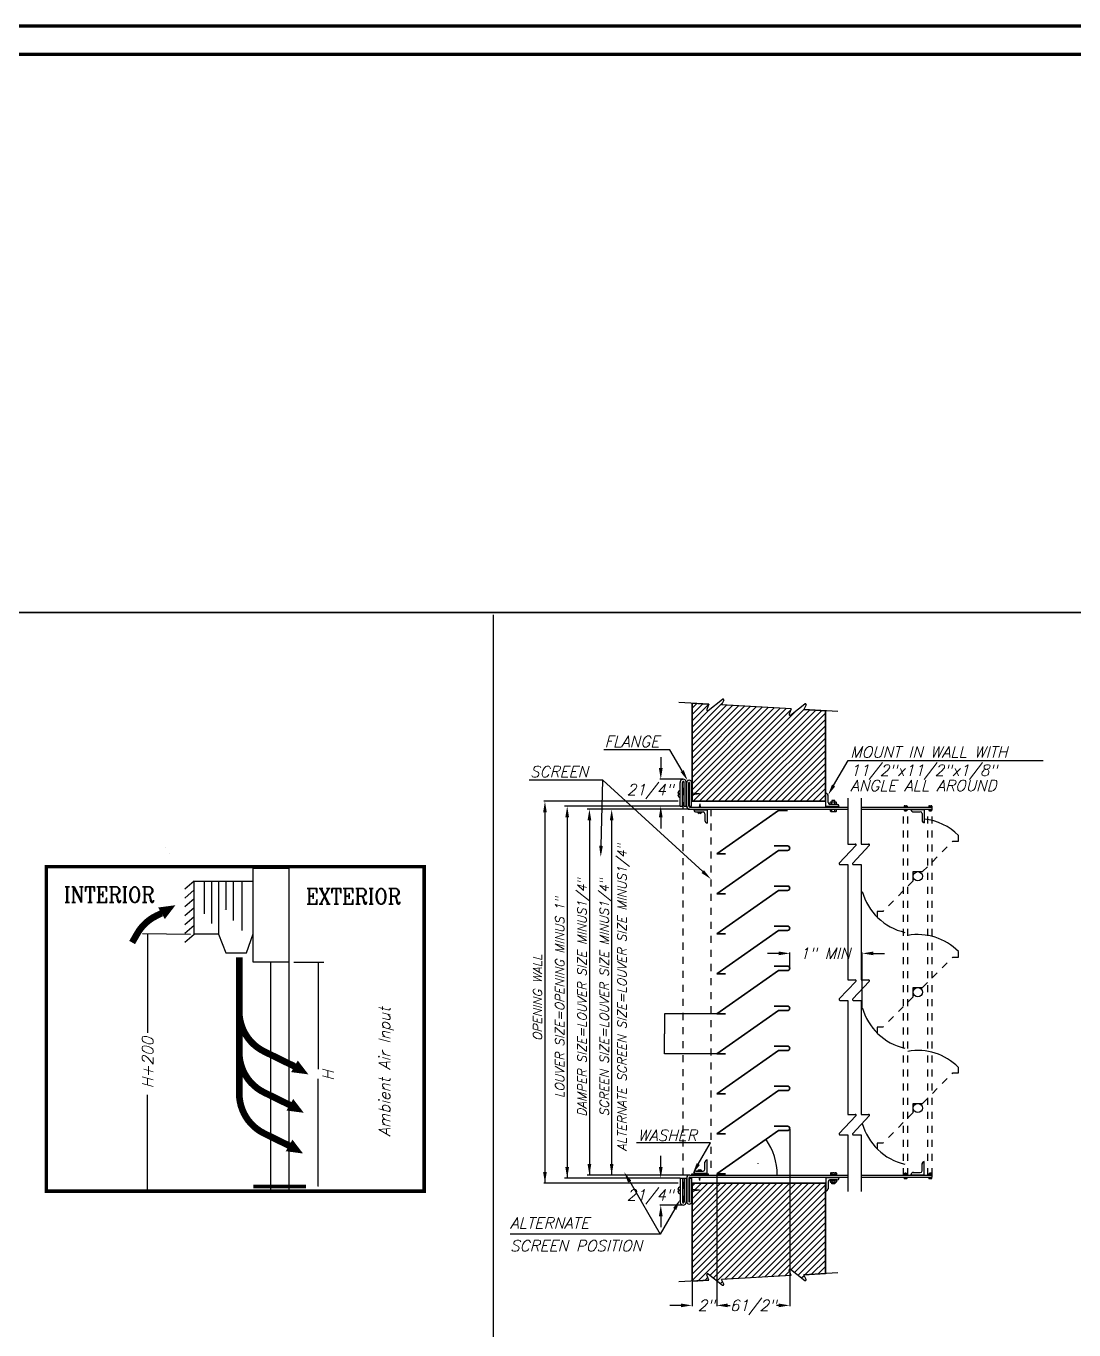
# Model space of a CAD drawing. Extents: x 594 to 813, y 174 to 240.
# Drawn here: x 632.62 to 647.53, y 221.95 to 240.49 of the extents above; entities that cross this region are included whole.
import ezdxf
from ezdxf.enums import TextEntityAlignment as Align

# ---------------------------------------------------------------- set-up
doc = ezdxf.new("R2010")
doc.units = 0
doc.header["$MEASUREMENT"] = 0
doc.header["$PDMODE"] = 35
doc.header["$PDSIZE"] = 0.5
for name, pattern in [('DASHED', [19.05, 12.7, -6.35]), ('HIDDEN2', [0.1875, 0.125, -0.0625]), ('PHANTOM', [2.5, 1.25, -0.25, 0.25, -0.25, 0.25, -0.25])]:
    doc.linetypes.add(name, pattern=pattern)
doc.layers.get('0').update_dxf_attribs({"linetype": 'CONTINUOUS', "lineweight": 30})
doc.layers.get('Defpoints').update_dxf_attribs({"linetype": 'CONTINUOUS'})
for name, color, linetype, lineweight in [('2', 2, 'CONTINUOUS', 25), ('3', 3, 'CONTINUOUS', 25), ('5', 5, 'CONTINUOUS', 35), ('AC.REF(S). PIPING', 3, 'CONTINUOUS', 30), ('furniture', 44, 'CONTINUOUS', 20), ('PLAN-DOOR', 2, 'CONTINUOUS', 9), ('text', 72, 'CONTINUOUS', 15), ('UG-BORDER', 20, 'CONTINUOUS', 80), ('Wall', 5, 'CONTINUOUS', 30)]:
    doc.layers.add(name, color=color, linetype=linetype, lineweight=lineweight)
for name, color, linetype in [('LEADER', 4, 'CONTINUOUS'), ('LIGHT', 7, 'CONTINUOUS'), ('MODIFY', 6, 'CONTINUOUS')]:
    doc.layers.add(name, color=color, linetype=linetype)
doc.styles.add('ROMANC', font='italict.shx')
doc.styles.add('ROMANS', font='italic8.shx')
doc.styles.add('ROMANT', font='romanc.shx')

# ---------------------------------------------------------------- blocks, each defined once
blk = doc.blocks.new('DOT')
at = {"layer": 'PLAN-DOOR', "color": 0, "linetype": 'ByBlock'}
blk.add_line((-0.5, 0), (-1, 0), dxfattribs=at)
at = {"layer": 'PLAN-DOOR', "color": 0, "linetype": 'ByBlock', "const_width": 0.5}
blk.add_lwpolyline([(-0.25, 0, 1), (0.25, 0, 1)], format="xyb", close=True, dxfattribs=at)
blk = doc.blocks.new('A$C5DD3573E')
at = {"color": 7}
blk.add_line((-21708.841, -27.438), (-21708.841, -24087.558), dxfattribs=at)
at = {"color": 0}
for p, q in [((-19372.792, -1421.643), (-19012.004, -1060.855)), ((-19372.792, -1125.948), (-19317.102, -1070.258)), ((-19372.792, -1199.871), (-19247.166, -1074.246)), ((-19372.792, -1273.795), (-19177.231, -1078.234)), ((-19372.792, -1495.566), (-18967.424, -1090.199)), ((-19372.792, -1569.49), (-18897.489, -1094.187)), ((-19372.792, -1643.414), (-18827.553, -1098.175)), ((-19372.792, -1717.338), (-18757.618, -1102.163)), ((-19372.792, -1791.261), (-18687.682, -1106.152)), ((-19372.792, -1865.185), (-18617.746, -1110.14)), ((-19372.792, -1939.109), (-18547.811, -1114.128)), ((-19372.792, -2013.033), (-18477.875, -1118.116)), ((-19372.792, -2086.956), (-18407.94, -1122.104)), ((-19372.792, -2160.88), (-18338.004, -1126.093)), ((-19372.792, -1347.719), (-19165.918, -1140.845)), ((-19357.989, -2220.001), (-18268.069, -1130.081)), ((-19284.065, -2220.001), (-18214.046, -1149.982)), ((-19210.141, -2220.001), (-18131.699, -1141.559)), ((-19136.218, -2220.001), (-18058.262, -1142.045)), ((-19062.294, -2220.001), (-17988.327, -1146.033)), ((-18988.37, -2220.001), (-17918.391, -1150.022)), ((-18914.446, -2220.001), (-17848.455, -1154.01)), ((-18840.523, -2220.001), (-17804.632, -1184.111)), ((-18766.599, -2220.001), (-17804.632, -1258.034)), ((-18692.675, -2220.001), (-17804.632, -1331.958)), ((-18618.751, -2220.001), (-17804.632, -1405.882)), ((-18544.828, -2220.001), (-17804.632, -1479.806)), ((-18470.904, -2220.001), (-17804.632, -1553.729)), ((-18396.98, -2220.001), (-17804.632, -1627.653)), ((-18323.056, -2220.001), (-17804.632, -1701.577)), ((-18249.133, -2220.001), (-17804.632, -1775.501)), ((-18175.209, -2220.001), (-17804.632, -1849.424)), ((-18101.285, -2220.001), (-17804.632, -1923.348)), ((-18027.361, -2220.001), (-17804.632, -1997.272)), ((-17953.438, -2220.001), (-17804.632, -2071.196)), ((-17879.514, -2220.001), (-17804.632, -2145.119)), ((-17805.59, -2220.001), (-17804.632, -2219.043)), ((-19372.792, -7853.009), (-18226.722, -6706.938)), ((-19372.792, -7779.085), (-18300.645, -6706.938)), ((-19372.792, -7705.161), (-18374.569, -6706.938)), ((-19372.792, -7631.237), (-18448.493, -6706.938)), ((-19372.792, -7557.314), (-18522.417, -6706.938)), ((-19372.792, -7483.39), (-18596.34, -6706.938)), ((-19372.792, -7409.466), (-18670.264, -6706.938)), ((-19372.792, -7335.542), (-18744.188, -6706.938)), ((-19372.792, -7261.619), (-18818.112, -6706.938)), ((-19372.792, -7187.695), (-18892.035, -6706.938)), ((-19372.792, -7113.771), (-18965.959, -6706.938)), ((-19372.792, -7039.847), (-19039.883, -6706.938)), ((-19372.792, -6965.924), (-19113.807, -6706.938)), ((-19372.792, -6892), (-19187.73, -6706.938)), ((-19372.792, -6818.076), (-19261.654, -6706.938)), ((-19372.792, -6744.152), (-19335.578, -6706.938)), ((-19301.66, -7855.801), (-18152.798, -6706.938)), ((-19161.522, -7789.586), (-18078.874, -6706.938)), ((-19120.321, -7822.309), (-18004.95, -6706.938)), ((-19079.121, -7855.033), (-17931.027, -6706.938)), ((-18988.083, -7837.919), (-17857.103, -6706.938)), ((-18909.689, -7833.448), (-17804.632, -6728.392)), ((-18831.295, -7828.978), (-17804.632, -6802.315)), ((-18752.9, -7824.507), (-17804.632, -6876.239)), ((-18674.506, -7820.036), (-17804.632, -6950.163)), ((-18596.112, -7815.566), (-17804.632, -7024.087)), ((-18517.717, -7811.095), (-17804.632, -7098.01)), ((-18439.323, -7806.625), (-17804.632, -7171.934)), ((-18360.929, -7802.154), (-17804.632, -7245.858)), ((-18208.908, -7724.058), (-17804.632, -7319.782)), ((-18167.708, -7756.781), (-17804.632, -7393.705)), ((-18126.507, -7789.504), (-17804.632, -7467.629)), ((-18047.351, -7784.272), (-17804.632, -7541.553)), ((-17968.957, -7779.801), (-17804.632, -7615.477)), ((-19223.266, -7851.33), (-19186.605, -7814.669)), ((-18282.534, -7797.684), (-18227.464, -7742.613)), ((-18085.307, -7822.227), (-18055.44, -7792.36)), ((-17890.563, -7775.331), (-17804.632, -7689.4)), ((-17812.168, -7770.86), (-17804.632, -7763.324)), ((-19037.92, -7887.756), (-19013.408, -7863.243)), ((-18042.918, -7853.762), (-18031.489, -7842.333))]:
    blk.add_line(p, q, dxfattribs=at)
at = {"color": 0, "linetype": 'ByBlock'}
for p, q in [((-25771.882, -3783.343), (-25771.882, -4940.581)), ((-23768.481, -4112.975), (-23768.481, -5368.57)), ((-19083.087, -4718.643), (-19698.03, -4718.643)), ((-19697.935, -4718.738), (-19697.935, -4953.773)), ((-19697.935, -5188.997), (-19697.935, -4953.962)), ((-19083.087, -5189.091), (-19698.03, -5189.091)), ((-23768.481, -6745.16), (-23768.481, -5483.242)), ((-25771.882, -6800.348), (-25771.882, -5670.464))]:
    blk.add_line(p, q, dxfattribs=at)
blk.add_arc((-19100.783, -6612.849), 729.56, 0.0073905, 34.9926147, dxfattribs=at)
for points in [[(-19697.951, -4718.738), (-19697.92, -4718.738), (-19697.935, -4718.643)], [(-19697.951, -5188.997), (-19697.92, -5188.997), (-19697.935, -5189.091)], [(-18503.122, -6194.477), (-18503.096, -6194.459), (-18503.163, -6194.39)], [(-18371.208, -6612.755), (-18371.239, -6612.755), (-18371.223, -6612.849)]]:
    blk.add_solid(points, dxfattribs=at)
at = {"layer": '2'}
for p, q in [((-19173.393, -1078.453), (-19526.173, -1058.335)), ((-19372.792, -1067.082), (-19173.393, -1078.453)), ((-19181.76, -1153.428), (-19014.17, -1020.32)), ((-18998.037, -1032.574), (-19024.878, -1086.922)), ((-19173.393, -1078.453), (-19198, -1141.437)), ((-18207.618, -1133.528), (-19024.878, -1086.922)), ((-18207.618, -1133.528), (-18232.225, -1196.512)), ((-18215.985, -1208.502), (-18048.395, -1075.395)), ((-18032.263, -1087.649), (-18059.103, -1141.997)), ((-17659.139, -1164.806), (-18059.103, -1141.997)), ((-19540.269, -2124.732), (-19528.001, -2124.732)), ((-19540.269, -2143.996), (-19528.001, -2143.996)), ((-19528.001, -2143.996), (-19528.001, -2124.732)), ((-17799.405, -2282.727), (-17799.405, -2125.911)), ((-19466.881, -2275.344), (-19485.33, -2275.344)), ((-19282.997, -2250.897), (-19289.446, -2287.955)), ((-19282.997, -2250.897), (-19276.547, -2287.955)), ((-17642.589, -2282.727), (-17799.405, -2282.727)), ((-17773.269, -2235.683), (-17773.269, -2152.047)), ((-17668.725, -2256.591), (-17752.36, -2256.591)), ((-17747.695, -2251.114), (-17747.695, -2233.848)), ((-17684.679, -2229.878), (-17738.692, -2229.878)), ((-17738.692, -2255.084), (-17684.679, -2255.084)), ((-17729.197, -2250.539), (-17729.197, -2234.423)), ((-17728.824, -2210.613), (-17728.824, -2229.878)), ((-17694.493, -2210.613), (-17728.824, -2210.613)), ((-17694.493, -2229.878), (-17694.493, -2210.613)), ((-17694.174, -2250.539), (-17694.174, -2234.423)), ((-17675.677, -2251.114), (-17675.677, -2233.848)), ((-17541.879, -2183.411), (-17541.879, -2722.296)), ((-17385.063, -2183.411), (-17385.063, -2722.296)), ((-16879.946, -2276.303), (-16879.946, -2286.921)), ((-16843.937, -2286.921), (-16879.946, -2286.921)), ((-16875.445, -2274.318), (-16848.438, -2274.318)), ((-16870.697, -2276.59), (-16870.697, -2286.921)), ((-16853.185, -2276.59), (-16853.185, -2286.921)), ((-16843.937, -2276.303), (-16843.937, -2286.921)), ((-16589.728, -2276.303), (-16589.728, -2286.921)), ((-16553.719, -2286.921), (-16589.728, -2286.921)), ((-16585.227, -2274.318), (-16558.22, -2274.318)), ((-16580.479, -2276.59), (-16580.479, -2286.921)), ((-16562.968, -2276.59), (-16562.968, -2286.921)), ((-16553.719, -2276.303), (-16553.719, -2286.921)), ((-19352.261, -2319.318), (-19195.445, -2319.318)), ((-19326.125, -2345.454), (-19242.49, -2345.454)), ((-19277.482, -2354.921), (-19288.511, -2354.921)), ((-19288.511, -2361.945), (-19288.511, -2354.921)), ((-19277.482, -2361.945), (-19277.482, -2354.921)), ((-19221.581, -2366.362), (-19221.581, -2449.998)), ((-19195.445, -2319.318), (-19195.445, -2476.134)), ((-17746.877, -2336.903), (-17746.877, -2315.667)), ((-17674.859, -2315.667), (-17746.877, -2315.667)), ((-17737.875, -2340.873), (-17683.862, -2340.873)), ((-17728.38, -2336.328), (-17728.38, -2315.667)), ((-17693.357, -2336.328), (-17693.357, -2315.667)), ((-17674.859, -2336.903), (-17674.859, -2315.667)), ((-16880.354, -2316.74), (-16880.354, -2325.373)), ((-16875.853, -2314.755), (-16848.847, -2314.755)), ((-16848.847, -2327.358), (-16875.853, -2327.358)), ((-16871.106, -2317.027), (-16871.106, -2325.085)), ((-16870.919, -2336.99), (-16870.919, -2327.358)), ((-16853.754, -2336.99), (-16870.919, -2336.99)), ((-16853.754, -2327.358), (-16853.754, -2336.99)), ((-16853.594, -2317.027), (-16853.594, -2325.085)), ((-16844.345, -2316.74), (-16844.345, -2325.373)), ((-16798.985, -2317.284), (-16642.169, -2317.284)), ((-16772.849, -2343.42), (-16689.214, -2343.42)), ((-16668.305, -2364.329), (-16668.305, -2447.964)), ((-16642.169, -2317.284), (-16642.169, -2474.1)), ((-16590.137, -2316.74), (-16590.137, -2325.373)), ((-16585.636, -2314.755), (-16558.629, -2314.755)), ((-16558.629, -2327.358), (-16585.636, -2327.358)), ((-16580.888, -2317.027), (-16580.888, -2325.085)), ((-16580.702, -2336.99), (-16580.702, -2327.358)), ((-16563.536, -2336.99), (-16580.702, -2336.99)), ((-16563.536, -2327.358), (-16563.536, -2336.99)), ((-16563.377, -2317.027), (-16563.377, -2325.085)), ((-16554.128, -2316.74), (-16554.128, -2325.373)), ((-17446.902, -2739.935), (-17641.332, -2945.443)), ((-17541.879, -2722.296), (-17454.497, -2722.296)), ((-17290.086, -2739.935), (-17484.517, -2945.443)), ((-17385.063, -2722.296), (-17297.681, -2722.296)), ((-17633.738, -2963.083), (-17541.879, -2963.083)), ((-17541.879, -2963.083), (-17541.879, -4319.647)), ((-17476.922, -2963.083), (-17385.063, -2963.083)), ((-17385.063, -2963.083), (-17385.063, -4319.647)), ((-25225.688, -3158.115), (-25334.393, -3253.001)), ((-25108.038, -3158.115), (-25108.038, -3541.399)), ((-25019.37, -3158.115), (-25019.37, -3654.53)), ((-24854.699, -3158.115), (-24854.699, -3495.535)), ((-24766.03, -3158.115), (-24766.03, -3620.897)), ((-24664.695, -3158.115), (-24664.695, -3737.085)), ((-25225.688, -3262.659), (-25334.393, -3357.545)), ((-25225.688, -3367.203), (-25334.393, -3462.089)), ((-25225.688, -3471.747), (-25334.393, -3566.632)), ((-25225.688, -3576.291), (-25334.393, -3671.176)), ((-25266.368, -3786.367), (-25830.753, -3778.765)), ((-25225.688, -3680.834), (-25334.393, -3775.72)), ((-25225.688, -3785.378), (-25334.393, -3880.264)), ((-24053.863, -4109.838), (-23701.496, -4109.838)), ((-17446.902, -4337.287), (-17641.332, -4542.795)), ((-17541.879, -4319.647), (-17454.497, -4319.647)), ((-17290.086, -4337.287), (-17484.517, -4542.795)), ((-17385.063, -4319.647), (-17297.681, -4319.647)), ((-17633.738, -4560.434), (-17541.879, -4560.434)), ((-17541.879, -4560.434), (-17541.879, -5899.636)), ((-17476.922, -4560.434), (-17385.063, -4560.434)), ((-17385.063, -4560.434), (-17385.063, -5899.636)), ((-17446.902, -5917.276), (-17641.332, -6122.784)), ((-17541.879, -5899.636), (-17454.497, -5899.636)), ((-17290.086, -5917.276), (-17484.517, -6122.784)), ((-17385.063, -5899.636), (-17297.681, -5899.636)), ((-17633.738, -6140.423), (-17541.879, -6140.423)), ((-17541.879, -6140.423), (-17541.879, -6807.459)), ((-17476.922, -6140.423), (-17385.063, -6140.423)), ((-17385.063, -6140.423), (-17385.063, -6807.459)), ((-19195.445, -6592.508), (-19195.445, -6435.692)), ((-19326.125, -6566.372), (-19242.49, -6566.372)), ((-19288.511, -6549.88), (-19288.511, -6556.904)), ((-19277.482, -6556.904), (-19288.511, -6556.904)), ((-19277.482, -6549.88), (-19277.482, -6556.904)), ((-19221.581, -6545.463), (-19221.581, -6461.828)), ((-17737.875, -6586.066), (-17683.862, -6586.066)), ((-16772.849, -6583.519), (-16689.214, -6583.519)), ((-16668.305, -6562.61), (-16668.305, -6478.975)), ((-16642.169, -6609.655), (-16642.169, -6452.839)), ((-19466.881, -6651.595), (-19485.33, -6651.595)), ((-19376.757, -6612.849), (-19376.757, -6597.013)), ((-19376.757, -6597.013), (-19178.936, -6597.013)), ((-19352.261, -6592.508), (-19195.445, -6592.508)), ((-19282.997, -6676.043), (-19289.446, -6638.985)), ((-19282.997, -6676.043), (-19276.547, -6638.985)), ((-19178.936, -6612.849), (-19178.936, -6597.013)), ((-17642.589, -6644.212), (-17799.405, -6644.212)), ((-17799.405, -6644.212), (-17799.405, -6801.028)), ((-17773.269, -6691.257), (-17773.269, -6774.892)), ((-17668.725, -6670.348), (-17752.36, -6670.348)), ((-17747.695, -6675.825), (-17747.695, -6693.091)), ((-17746.877, -6590.036), (-17746.877, -6611.272)), ((-17674.859, -6611.272), (-17746.877, -6611.272)), ((-17738.692, -6671.855), (-17684.679, -6671.855)), ((-17684.679, -6697.061), (-17738.692, -6697.061)), ((-17729.197, -6676.4), (-17729.197, -6692.517)), ((-17728.824, -6716.326), (-17728.824, -6697.061)), ((-17694.493, -6716.326), (-17728.824, -6716.326)), ((-17728.38, -6590.611), (-17728.38, -6611.272)), ((-17694.493, -6697.061), (-17694.493, -6716.326)), ((-17694.174, -6676.4), (-17694.174, -6692.517)), ((-17693.357, -6590.611), (-17693.357, -6611.272)), ((-17675.677, -6675.825), (-17675.677, -6693.091)), ((-17674.859, -6590.036), (-17674.859, -6611.272)), ((-16880.354, -6610.2), (-16880.354, -6601.567)), ((-16879.946, -6650.636), (-16879.946, -6640.018)), ((-16843.937, -6640.018), (-16879.946, -6640.018)), ((-16848.847, -6599.582), (-16875.853, -6599.582)), ((-16875.853, -6612.185), (-16848.847, -6612.185)), ((-16875.445, -6652.621), (-16848.438, -6652.621)), ((-16871.106, -6609.912), (-16871.106, -6601.854)), ((-16870.919, -6589.949), (-16870.919, -6599.582)), ((-16853.754, -6589.949), (-16870.919, -6589.949)), ((-16870.697, -6650.349), (-16870.697, -6640.018)), ((-16853.754, -6599.582), (-16853.754, -6589.949)), ((-16853.594, -6609.912), (-16853.594, -6601.854)), ((-16853.185, -6650.349), (-16853.185, -6640.018)), ((-16844.345, -6610.2), (-16844.345, -6601.567)), ((-16843.937, -6650.636), (-16843.937, -6640.018)), ((-16798.985, -6609.655), (-16642.169, -6609.655)), ((-16590.137, -6610.2), (-16590.137, -6601.567)), ((-16589.728, -6650.636), (-16589.728, -6640.018)), ((-16553.719, -6640.018), (-16589.728, -6640.018)), ((-16558.629, -6599.582), (-16585.636, -6599.582)), ((-16585.636, -6612.185), (-16558.629, -6612.185)), ((-16585.227, -6652.621), (-16558.22, -6652.621)), ((-16580.888, -6609.912), (-16580.888, -6601.854)), ((-16580.702, -6589.949), (-16580.702, -6599.582)), ((-16563.536, -6589.949), (-16580.702, -6589.949)), ((-16580.479, -6650.349), (-16580.479, -6640.018)), ((-16563.536, -6599.582), (-16563.536, -6589.949)), ((-16563.377, -6609.912), (-16563.377, -6601.854)), ((-16562.968, -6650.349), (-16562.968, -6640.018)), ((-16554.128, -6610.2), (-16554.128, -6601.567)), ((-16553.719, -6650.636), (-16553.719, -6640.018)), ((-19540.269, -6782.943), (-19528.001, -6782.943)), ((-19540.269, -6802.207), (-19528.001, -6802.207)), ((-19528.001, -6782.943), (-19528.001, -6802.207)), ((-19173.393, -7848.486), (-19198, -7785.503)), ((-19181.76, -7773.512), (-19014.17, -7906.62)), ((-18207.618, -7793.411), (-19024.878, -7840.017)), ((-18207.618, -7793.411), (-18232.225, -7730.428)), ((-18215.985, -7718.437), (-18048.395, -7851.545)), ((-17659.139, -7762.133), (-18059.103, -7784.942)), ((-18032.263, -7839.29), (-18059.103, -7784.942)), ((-19173.393, -7848.486), (-19526.173, -7868.604)), ((-19372.792, -7859.857), (-19173.393, -7848.486)), ((-18998.037, -7894.365), (-19024.878, -7840.017))]:
    blk.add_line(p, q, dxfattribs=at)
at = {"layer": '2', "linetype": 'PHANTOM'}
for p, q in [((-19476.106, -6939.549), (-19476.106, -1987.391)), ((-16888.479, -6612.849), (-16888.479, -2314.09)), ((-16836.207, -6612.849), (-16836.207, -2314.09)), ((-16600.983, -6612.849), (-16600.983, -2314.09)), ((-16548.711, -6612.849), (-16548.711, -2314.09))]:
    blk.add_line(p, q, dxfattribs=at)
at = {"layer": '2', "linetype": 'HIDDEN2'}
for p, q in [((-19284.364, -2134.364), (-19378.019, -2121.818)), ((-19284.364, -2134.364), (-19378.019, -2146.91)), ((-19284.364, -6792.575), (-19378.019, -6780.029)), ((-19284.364, -6792.575), (-19378.019, -6805.121))]:
    blk.add_line(p, q, dxfattribs=at)
at = {"layer": '2', "color": 3}
for p, q in [((-24939.721, -3158.115), (-24531.32, -3158.115)), ((-24531.32, -3777.965), (-24531.32, -3158.115)), ((-24939.721, -3780.206), (-24851.341, -4001.225)), ((-24609.816, -4001.225), (-24531.32, -3777.965)), ((-24851.341, -4001.225), (-24609.816, -4001.225)), ((-24327.44, -4109.838), (-24327.44, -6803.484)), ((-24113.008, -4109.838), (-24113.008, -6803.484))]:
    blk.add_line(p, q, dxfattribs=at)
at = {"layer": '2', "const_width": 41.818}
blk.add_lwpolyline([(-26962.57, -2988.161), (-22521.895, -2988.161), (-22521.895, -6803.484), (-26962.57, -6803.484)], close=True, dxfattribs=at)
at = {"layer": '2', "color": 3}
for points in [[(-24531.32, -3005.604), (-24113.008, -3005.604), (-24113.008, -4109.838), (-24531.32, -4109.838)], [(-25225.688, -3158.115), (-24939.721, -3158.115), (-24939.721, -3780.206), (-25225.688, -3780.206)]]:
    blk.add_lwpolyline(points, close=True, dxfattribs=at)
at = {"layer": '2'}
for points in [[(-25609.057, -3536.221, 156.816, 0, 0), (-25444.873, -3441.436, 0, 0, 0)], [(-24046.378, -5335.141, 156.816, 0, 0), (-23882.194, -5429.926, 0, 0, 0)], [(-24100.234, -5786.634, 156.816, 0, 0), (-23936.05, -5881.419, 0, 0, 0)], [(-24109.21, -6265.037, 156.816, 0, 0), (-23945.026, -6359.822, 0, 0, 0)]]:
    blk.add_lwpolyline(points, format="xyseb", dxfattribs=at)
for points, const_width in [([(-25670.813, -3566.496), (-25609.057, -3536.221)], 78.408), ([(-25894.08, -3775.658), (-25953.879, -3879.853)], 78.408), ([(-24695.087, -4053.974), (-24695.087, -5654.37)], 78.408), ([(-24402.461, -5160.577), (-24046.378, -5335.141)], 78.408), ([(-24402.461, -5642.15), (-24046.378, -5816.715)], 78.408), ([(-24402.461, -6123.723), (-24046.378, -6298.288)], 78.408), ([(-23912.136, -6748.297), (-24527.817, -6748.297)], 41.818)]:
    blk.add_lwpolyline(points, dxfattribs=dict(at, const_width=const_width))
at = {"layer": '2', "const_width": 78.408}
for points in [[(-25670.813, -3566.496, 0.14959401), (-25894.08, -3775.658, 0.14959401)], [(-24402.461, -5160.577, -0.286199009), (-24695.087, -4691.223, -0.286199009)], [(-24402.461, -5642.15, -0.286199009), (-24695.087, -5172.796, -0.286199009)], [(-24402.461, -6123.723, -0.286199009), (-24695.087, -5654.37, -0.286199009)]]:
    blk.add_lwpolyline(points, format="xyb", dxfattribs=at)
at = {"layer": '2'}
for centre in [(-16718.595, -3100.982), (-16718.595, -4463.47), (-16718.595, -5825.957)]:
    blk.add_circle(centre, 53.768, dxfattribs=at)
for centre, radius, start, end in [((-19007.668, -1028.506), 10.454, 337.1019249, 128.4582481), ((-19188.262, -1145.241), 10.454, 158.6599372, 308.4582481), ((-18222.487, -1200.316), 10.454, 158.6599372, 308.4582481), ((-18041.893, -1083.581), 10.454, 337.1019249, 128.4582481), ((-19494.312, -2134.364), 46.956, 111.4279765, 168.1630099), ((-19494.312, -2134.364), 46.956, 191.8369901, 248.5720235), ((-17801.85, -2154.493), 28.686, 355.1100528, 85.1100528), ((-17752.36, -2235.683), 20.909, 180, 270), ((-17738.692, -2242.069), 12.191, 38.8443679, 137.596725), ((-17738.692, -2242.893), 12.191, 222.403275, 321.1556321), ((-17711.686, -2265.887), 36.009, 60.9016603, 119.0983397), ((-17711.686, -2219.075), 36.009, 240.9016603, 299.0983397), ((-17684.679, -2242.069), 12.191, 42.403275, 141.1556321), ((-17684.679, -2242.893), 12.191, 218.8443679, 317.596725), ((-17671.171, -2285.173), 28.686, 4.8899472, 94.8899472), ((-16875.445, -2280.414), 6.096, 38.8443679, 137.596725), ((-16861.941, -2292.322), 18.004, 60.9016603, 119.0983397), ((-16848.438, -2280.414), 6.096, 42.403275, 141.1556321), ((-16585.227, -2280.414), 6.096, 38.8443679, 137.596725), ((-16571.724, -2292.322), 18.004, 60.9016603, 119.0983397), ((-16558.22, -2280.414), 6.096, 42.403275, 141.1556321), ((-19323.68, -2316.872), 28.686, 184.8899472, 274.8899472), ((-19282.997, -2335.632), 26.885, 201.4279765, 258.1630099), ((-19282.997, -2335.632), 26.885, 281.8369901, 338.5720235), ((-19242.49, -2366.362), 20.909, 0, 90), ((-19193, -2447.552), 28.686, 175.1100528, 265.1100528), ((-17737.875, -2328.682), 12.191, 222.403275, 321.1556321), ((-17710.868, -2304.864), 36.009, 240.9016603, 299.0983397), ((-17683.862, -2328.682), 12.191, 218.8443679, 317.596725), ((-16875.853, -2320.85), 6.096, 38.8443679, 137.596725), ((-16875.853, -2321.262), 6.096, 222.403275, 321.1556321), ((-16862.35, -2332.759), 18.004, 60.9016603, 119.0983397), ((-16862.35, -2309.353), 18.004, 240.9016603, 299.0983397), ((-16848.847, -2320.85), 6.096, 42.403275, 141.1556321), ((-16848.847, -2321.262), 6.096, 218.8443679, 317.596725), ((-16770.403, -2314.839), 28.686, 184.8899472, 274.8899472), ((-16689.214, -2364.329), 20.909, 0, 90), ((-16639.723, -2445.519), 28.686, 175.1100528, 265.1100528), ((-16585.636, -2320.85), 6.096, 38.8443679, 137.596725), ((-16585.636, -2321.262), 6.096, 222.403275, 321.1556321), ((-16572.132, -2332.759), 18.004, 60.9016603, 119.0983397), ((-16572.132, -2309.353), 18.004, 240.9016603, 299.0983397), ((-16558.629, -2320.85), 6.096, 42.403275, 141.1556321), ((-16558.629, -2321.262), 6.096, 218.8443679, 317.596725), ((-17454.497, -2732.75), 10.454, 316.5867127, 90), ((-17297.681, -2732.75), 10.454, 316.5867127, 90), ((-17633.738, -2952.628), 10.454, 136.5867127, 270), ((-17476.922, -2952.628), 10.454, 136.5867127, 270), ((-17454.497, -4330.102), 10.454, 316.5867127, 90), ((-17297.681, -4330.102), 10.454, 316.5867127, 90), ((-17633.738, -4549.98), 10.454, 136.5867127, 270), ((-17476.922, -4549.98), 10.454, 136.5867127, 270), ((-17454.497, -5910.091), 10.454, 316.5867127, 90), ((-17297.681, -5910.091), 10.454, 316.5867127, 90), ((-17633.738, -6129.969), 10.454, 136.5867127, 270), ((-17476.922, -6129.969), 10.454, 136.5867127, 270), ((-19193, -6464.273), 28.686, 94.8899472, 184.8899472), ((-19323.68, -6594.953), 28.686, 85.1100528, 175.1100528), ((-19282.997, -6576.194), 26.885, 101.8369901, 158.5720235), ((-19282.997, -6576.194), 26.885, 21.4279765, 78.1630099), ((-19242.49, -6545.463), 20.909, 270, 0), ((-17737.875, -6598.257), 12.191, 38.8443679, 137.596725), ((-17710.868, -6622.075), 36.009, 60.9016603, 119.0983397), ((-17683.862, -6598.257), 12.191, 42.403275, 141.1556321), ((-16770.403, -6612.1), 28.686, 85.1100528, 175.1100528), ((-16689.214, -6562.61), 20.909, 270, 0), ((-16639.723, -6481.42), 28.686, 94.8899472, 184.8899472), ((-17752.36, -6691.257), 20.909, 90, 180), ((-17738.692, -6684.046), 12.191, 38.8443679, 137.596725), ((-17738.692, -6684.87), 12.191, 222.403275, 321.1556321), ((-17711.686, -6707.864), 36.009, 60.9016603, 119.0983397), ((-17711.686, -6661.053), 36.009, 240.9016603, 299.0983397), ((-17684.679, -6684.046), 12.191, 42.403275, 141.1556321), ((-17684.679, -6684.87), 12.191, 218.8443679, 317.596725), ((-17671.171, -6641.767), 28.686, 265.1100528, 355.1100528), ((-16875.853, -6605.677), 6.096, 38.8443679, 137.596725), ((-16875.853, -6606.089), 6.096, 222.403275, 321.1556321), ((-16875.445, -6646.526), 6.096, 222.403275, 321.1556321), ((-16862.35, -6617.586), 18.004, 60.9016603, 119.0983397), ((-16862.35, -6594.18), 18.004, 240.9016603, 299.0983397), ((-16861.941, -6634.617), 18.004, 240.9016603, 299.0983397), ((-16848.847, -6605.677), 6.096, 42.403275, 141.1556321), ((-16848.847, -6606.089), 6.096, 218.8443679, 317.596725), ((-16848.438, -6646.526), 6.096, 218.8443679, 317.596725), ((-16585.636, -6605.677), 6.096, 38.8443679, 137.596725), ((-16585.636, -6606.089), 6.096, 222.403275, 321.1556321), ((-16585.227, -6646.526), 6.096, 222.403275, 321.1556321), ((-16572.132, -6617.586), 18.004, 60.9016603, 119.0983397), ((-16572.132, -6594.18), 18.004, 240.9016603, 299.0983397), ((-16571.724, -6634.617), 18.004, 240.9016603, 299.0983397), ((-16558.629, -6605.677), 6.096, 42.403275, 141.1556321), ((-16558.629, -6606.089), 6.096, 218.8443679, 317.596725), ((-16558.22, -6646.526), 6.096, 218.8443679, 317.596725), ((-19494.312, -6792.575), 46.956, 111.4279765, 168.1630099), ((-19494.312, -6792.575), 46.956, 191.8369901, 248.5720235), ((-17801.85, -6772.447), 28.686, 274.8899472, 4.8899472), ((-19188.262, -7781.698), 10.454, 51.5417519, 201.3400628), ((-18222.487, -7726.623), 10.454, 51.5417519, 201.3400628), ((-19007.668, -7898.433), 10.454, 231.5417519, 22.8980751), ((-18041.893, -7843.358), 10.454, 231.5417519, 22.8980751)]:
    blk.add_arc(centre, radius, start, end, dxfattribs=at)
at = {"layer": '3'}
for p, q in [((-18059.103, -1141.997), (-17804.632, -1156.509)), ((-19511.466, -2277.5), (-19511.466, -2000.459)), ((-19485.33, -2277.5), (-19485.33, -2000.459)), ((-19466.881, -2277.5), (-19466.881, -2000.459)), ((-19440.745, -2277.5), (-19440.745, -2000.459)), ((-19435.518, -2277.5), (-19435.518, -2000.459)), ((-19409.382, -2277.5), (-19409.382, -2000.459)), ((-19404.155, -2277.5), (-19404.155, -2000.459)), ((-19378.019, -2277.5), (-19378.019, -2000.459)), ((-19511.466, -2277.5), (-19485.33, -2277.5)), ((-19466.881, -2277.5), (-19440.745, -2277.5)), ((-19404.155, -2277.5), (-19378.019, -2277.5)), ((-19398.928, -2287.955), (-17541.879, -2287.955)), ((-17541.879, -2287.955), (-17541.879, -2314.09)), ((-17385.063, -2287.955), (-16548.711, -2287.955)), ((-16548.711, -2314.09), (-16548.711, -2287.955)), ((-19398.928, -2314.09), (-17541.879, -2314.09)), ((-17385.063, -2314.09), (-16548.711, -2314.09)), ((-16305.751, -2688.137), (-16240.034, -2688.137)), ((-16240.034, -2688.137), (-16240.034, -2622.421)), ((-16772.363, -3154.75), (-16772.363, -3047.214)), ((-16772.363, -3047.214), (-16664.827, -3047.214)), ((-17197.157, -3513.827), (-17197.157, -3579.543)), ((-17131.44, -3513.827), (-17197.157, -3513.827)), ((-16305.751, -4050.625), (-16240.034, -4050.625)), ((-16240.034, -4050.625), (-16240.034, -3984.908)), ((-16772.363, -4517.238), (-16772.363, -4409.701)), ((-16772.363, -4409.701), (-16664.827, -4409.701)), ((-17197.157, -4876.314), (-17197.157, -4942.031)), ((-17131.44, -4876.314), (-17197.157, -4876.314)), ((-16240.034, -5413.113), (-16240.034, -5347.396)), ((-16305.751, -5413.113), (-16240.034, -5413.113)), ((-16772.363, -5772.189), (-16664.827, -5772.189)), ((-16772.363, -5879.725), (-16772.363, -5772.189)), ((-17197.157, -6238.802), (-17197.157, -6304.519)), ((-17131.44, -6238.802), (-17197.157, -6238.802)), ((-19511.466, -6649.439), (-19485.33, -6649.439)), ((-19511.466, -6649.439), (-19511.466, -6926.481)), ((-19485.33, -6649.439), (-19485.33, -6926.481)), ((-19466.881, -6649.439), (-19440.745, -6649.439)), ((-19466.881, -6649.439), (-19466.881, -6926.481)), ((-19440.745, -6649.439), (-19440.745, -6926.481)), ((-19435.518, -6649.439), (-19435.518, -6926.481)), ((-19409.382, -6649.439), (-19409.382, -6926.481)), ((-19404.155, -6649.439), (-19378.019, -6649.439)), ((-19404.155, -6649.439), (-19404.155, -6926.481)), ((-19398.928, -6612.849), (-17541.879, -6612.849)), ((-19398.928, -6638.985), (-17541.879, -6638.985)), ((-19378.019, -6649.439), (-19378.019, -6926.481)), ((-17385.063, -6612.849), (-16548.711, -6612.849)), ((-17385.063, -6638.985), (-16548.711, -6638.985)), ((-16548.711, -6638.985), (-16548.711, -6612.849)), ((-18059.103, -7784.942), (-17804.632, -7770.43))]:
    blk.add_line(p, q, dxfattribs=at)
at = {"layer": '3', "linetype": 'DASHED'}
blk.add_line((-19150.366, -2314.09), (-19150.366, -6612.849), dxfattribs=at)
at = {"layer": '3', "linetype": 'PHANTOM'}
for p, q in [((-16664.827, -3047.214), (-16305.751, -2688.137)), ((-16772.363, -3154.75), (-17131.44, -3513.827)), ((-16664.827, -4409.701), (-16305.751, -4050.625)), ((-16772.363, -4517.238), (-17131.44, -4876.314)), ((-16664.827, -5772.189), (-16305.751, -5413.113)), ((-16772.363, -5879.725), (-17131.44, -6238.802))]:
    blk.add_line(p, q, dxfattribs=at)
at = {"layer": '3'}
for centre, radius, start, end in [((-19476.106, -1996.803), 35.549, 354.09829, 185.90171), ((-19476.106, -1997.18), 9.79, 340.4346521, 199.5653479), ((-19406.769, -2000.459), 28.75, 0, 180), ((-19406.769, -2000.459), 2.614, 0, 180), ((-19398.928, -2277.5), 36.59, 180, 270), ((-19398.928, -2277.5), 10.454, 180, 270), ((-16718.595, -3100.982), 676.788, 45, 83.5160316), ((-16718.595, -3100.982), 676.788, 195.3562922, 256.9394683), ((-16718.595, -4463.47), 676.788, 45, 100.0076491), ((-16718.595, -4463.47), 676.788, 195.3562922, 256.9394683), ((-16718.595, -5825.957), 676.788, 45, 100.0076491), ((-16718.595, -5825.957), 676.788, 195.3562922, 256.9394683), ((-19398.928, -6649.439), 36.59, 90, 180), ((-19398.928, -6649.439), 10.454, 90, 180), ((-19476.106, -6930.136), 35.549, 174.09829, 5.90171), ((-19476.106, -6929.759), 9.79, 160.4346521, 19.5653479), ((-19406.769, -6926.481), 28.75, 180, 0), ((-19406.769, -6926.481), 2.614, 180, 0)]:
    blk.add_arc(centre, radius, start, end, dxfattribs=at)
at = {"layer": '5'}
for p, q in [((-19372.792, -2220.001), (-19372.792, -1067.082)), ((-17804.632, -2220.001), (-17804.632, -1156.509)), ((-19372.792, -2220.001), (-17804.632, -2220.001)), ((-18355.136, -2327.158), (-19083.054, -2836.852)), ((-18250.592, -2327.158), (-18355.136, -2327.158)), ((-18407.408, -2745.334), (-18250.592, -2745.334)), ((-18355.136, -2797.606), (-19083.054, -3307.3)), ((-19083.054, -2836.852), (-18978.51, -2836.852)), ((-18250.592, -2797.606), (-18355.136, -2797.606)), ((-18407.408, -3215.782), (-18250.592, -3215.782)), ((-18355.136, -3268.054), (-19083.054, -3777.748)), ((-19083.054, -3307.3), (-18978.51, -3307.3)), ((-18250.592, -3268.054), (-18355.136, -3268.054)), ((-18355.136, -3738.502), (-19083.054, -4248.196)), ((-19083.054, -3777.748), (-18978.51, -3777.748)), ((-18407.408, -3686.23), (-18250.592, -3686.23)), ((-18250.592, -3738.502), (-18355.136, -3738.502)), ((-18355.136, -4208.95), (-19083.054, -4718.643)), ((-19083.054, -4248.196), (-18978.51, -4248.196)), ((-18407.408, -4156.678), (-18250.592, -4156.678)), ((-18250.592, -4208.95), (-18355.136, -4208.95)), ((-18355.136, -4679.398), (-19083.054, -5189.091)), ((-19083.054, -4718.643), (-18978.51, -4718.643)), ((-18407.408, -4627.126), (-18250.592, -4627.126)), ((-18250.592, -4679.398), (-18355.136, -4679.398)), ((-18355.136, -5149.846), (-19083.054, -5659.539)), ((-19083.054, -5189.091), (-18978.51, -5189.091)), ((-18407.408, -5097.574), (-18250.592, -5097.574)), ((-18250.592, -5149.846), (-18355.136, -5149.846)), ((-18355.136, -5620.293), (-19083.054, -6129.987)), ((-19083.054, -5659.539), (-18978.51, -5659.539)), ((-18407.408, -5568.021), (-18250.592, -5568.021)), ((-18250.592, -5620.293), (-18355.136, -5620.293)), ((-18355.136, -6090.741), (-19083.054, -6600.435)), ((-18407.408, -6038.469), (-18250.592, -6038.469)), ((-18250.592, -6090.741), (-18355.136, -6090.741)), ((-19083.054, -6129.987), (-18978.51, -6129.987)), ((-19372.792, -6706.938), (-17804.632, -6706.938)), ((-19372.792, -6706.938), (-19372.792, -7859.857)), ((-19083.054, -6600.435), (-18978.51, -6600.435)), ((-17804.632, -6706.938), (-17804.632, -7770.43))]:
    blk.add_line(p, q, dxfattribs=at)
for centre in [(-18250.592, -2771.47), (-18250.592, -3241.918), (-18250.592, -3712.366), (-18250.592, -4182.814), (-18250.592, -4653.262), (-18250.592, -5123.71), (-18250.592, -5594.157), (-18250.592, -6064.605)]:
    blk.add_arc(centre, 26.136, 270, 90, dxfattribs=at)
at = {"layer": 'Defpoints', "color": 0, "linetype": 'ByBlock'}
for p in [(-19398.928, -2314.09), (-17371.22, -4007.465), (-18224.456, -4182.814), (-19083.054, -4718.643), (-17371.22, -4642.697), (-19697.935, -5189.091), (-19083.054, -5189.091), (-18355.136, -6090.741), (-18224.456, -6064.605), (-18392.364, -6438.493), (-19398.928, -6612.849), (-19398.928, -6612.849), (-19083.054, -6600.435), (-19083.054, -6600.435), (-19083.054, -6603.702), (-17541.879, -6612.849), (-19476.106, -6965.685), (-19372.792, -7779.085)]:
    blk.add_point(p, dxfattribs=at)
at = {"layer": 'furniture', "color": 254}
for p, q in [((-25517.741, -2830.041), (-25517.741, -2830.041)), ((-24871.161, -3496.992), (-24871.161, -3496.992))]:
    blk.add_line(p, q, dxfattribs=at)
at = {"layer": 'LEADER'}
for p, q in [((-19632.726, -1615.028), (-20407.892, -1615.028)), ((-19488.978, -1864.006), (-19632.726, -1615.028)), ((-17708.777, -2033.99), (-17538.893, -1739.743)), ((-17538.893, -1739.743), (-15244.358, -1739.743)), ((-20419.609, -1973.038), (-21285.786, -1973.038)), ((-20442.475, -2743.264), (-20419.609, -1973.038)), ((-19246.751, -3046.844), (-20419.609, -1973.038)), ((-19155.534, -6234.862), (-20025.481, -6234.862)), ((-19299.282, -6483.841), (-19155.534, -6234.862)), ((-20105.873, -6690.205), (-19746.69, -7306.042)), ((-19576.806, -7011.795), (-19746.69, -7306.042)), ((-19746.69, -7306.042), (-21511.367, -7306.042))]:
    blk.add_line(p, q, dxfattribs=at)
at = {"layer": 'LEADER', "color": 4, "linetype": 'ByBlock'}
for p, q in [((-19740.257, -1699.895), (-19740.257, -1830.575)), ((-19479.373, -1961.255), (-19749.666, -1961.255)), ((-19533.843, -2219.36), (-21116.62, -2219.36)), ((-19511.466, -2277.5), (-20870.477, -2277.5)), ((-19709.558, -2277.5), (-19749.666, -2277.5)), ((-21101.77, -2350.04), (-21101.77, -6707.579)), ((-20840.41, -2408.18), (-20840.41, -6649.439)), ((-19402.195, -2314.09), (-20604.569, -2314.09)), ((-20579.05, -2444.77), (-20579.05, -6612.849)), ((-20317.691, -2444.77), (-20317.691, -6612.849)), ((-19740.257, -2408.18), (-19740.257, -2538.86)), ((-18355.136, -4007.465), (-18485.816, -4007.465)), ((-18224.456, -4179.547), (-18224.456, -3998.056)), ((-17371.22, -4639.43), (-17371.22, -3998.056)), ((-17240.54, -4007.465), (-17109.86, -4007.465)), ((-18224.456, -6067.872), (-18224.456, -8154.514)), ((-19740.257, -6518.759), (-19740.257, -6388.079)), ((-19533.843, -6707.579), (-21116.62, -6707.579)), ((-19511.466, -6649.439), (-20870.477, -6649.439)), ((-19402.195, -6612.849), (-20604.569, -6612.849)), ((-19709.558, -6649.439), (-19749.666, -6649.439)), ((-19083.054, -6603.702), (-19083.054, -8154.514)), ((-19083.054, -6606.969), (-19083.054, -8154.514)), ((-19479.373, -6965.685), (-19749.666, -6965.685)), ((-19740.257, -7096.365), (-19740.257, -7227.045)), ((-19372.792, -7782.352), (-19372.792, -8154.514)), ((-19503.472, -8145.105), (-19634.152, -8145.105)), ((-18952.374, -8145.105), (-18926.042, -8145.105)), ((-18355.136, -8145.105), (-18381.468, -8145.105))]:
    blk.add_line(p, q, dxfattribs=at)
for points in [[(-19762.037, -1830.575), (-19718.477, -1830.575), (-19740.257, -1961.255)], [(-21123.55, -2350.04), (-21079.99, -2350.04), (-21101.77, -2219.36)], [(-20862.19, -2408.18), (-20818.63, -2408.18), (-20840.41, -2277.5)], [(-19762.037, -2408.18), (-19718.477, -2408.18), (-19740.257, -2277.5)], [(-20600.83, -2444.77), (-20557.27, -2444.77), (-20579.05, -2314.09)], [(-20339.471, -2444.77), (-20295.911, -2444.77), (-20317.691, -2314.09)], [(-18355.136, -3985.685), (-18355.136, -4029.245), (-18224.456, -4007.465)], [(-17240.54, -3985.685), (-17240.54, -4029.245), (-17371.22, -4007.465)], [(-21123.55, -6576.899), (-21079.99, -6576.899), (-21101.77, -6707.579)], [(-20862.19, -6518.759), (-20818.63, -6518.759), (-20840.41, -6649.439)], [(-20600.83, -6482.169), (-20557.27, -6482.169), (-20579.05, -6612.849)], [(-20339.471, -6482.169), (-20295.911, -6482.169), (-20317.691, -6612.849)], [(-19762.037, -6518.759), (-19718.477, -6518.759), (-19740.257, -6649.439)], [(-19762.037, -7096.365), (-19718.477, -7096.365), (-19740.257, -6965.685)], [(-19503.472, -8123.325), (-19503.472, -8166.885), (-19372.792, -8145.105)], [(-18952.374, -8123.325), (-18952.374, -8166.885), (-19083.054, -8145.105)], [(-18952.374, -8123.325), (-18952.374, -8166.885), (-19083.054, -8145.105)], [(-18355.136, -8123.325), (-18355.136, -8166.885), (-18224.456, -8145.105)]]:
    blk.add_solid(points, dxfattribs=at)
at = {"layer": 'LEADER'}
for points in [[(-19470.116, -1853.116), (-19507.84, -1874.896), (-19423.638, -1977.179)], [(-17689.915, -2044.88), (-17727.639, -2023.1), (-17774.117, -2147.163)], [(-20464.245, -2742.617), (-20420.704, -2743.91), (-20446.352, -2873.886)], [(-19261.459, -3062.908), (-19232.044, -3030.78), (-19150.366, -3135.089)], [(-20124.687, -6701.178), (-20087.06, -6679.232), (-20171.712, -6577.322)], [(-19318.144, -6472.951), (-19280.42, -6494.731), (-19364.622, -6597.013)], [(-19595.668, -7000.905), (-19557.944, -7022.685), (-19511.466, -6898.622)]]:
    blk.add_solid(points, dxfattribs=at)
at = {"layer": 'MODIFY'}
blk.add_line((-25562.991, -2761.839), (-25562.991, -2761.839), dxfattribs=at)
at = {"layer": 'Wall', "linetype": 'Continuous', "const_width": 19.2}
blk.add_lwpolyline([(0, 0), (-56085.494, 0), (-56085.494, -36662.196), (0, -36662.196)], close=True, dxfattribs=at)
blk.add_lwpolyline([(0, 0), (-56085.494, 0), (-56085.494, -36662.196), (0, -36662.196)], close=True, dxfattribs=at)
at = {"color": 0, "linetype": 'ByBlock', "xscale": 3.13631901667577, "yscale": 3.13631901667577, "zscale": 3.13631901667577}
for p, rotation in [((-25771.882, -3780.206), 90), ((-23768.481, -4109.838), 90), ((-25771.882, -6803.484), 270), ((-23768.481, -6748.297), 270)]:
    blk.add_blockref('DOT', p, dxfattribs=dict(at, rotation=rotation))
at = {"color": 3, "linetype": 'ByBlock', "style": 'ROMANS'}
for s, p in [('H+200', (-25771.882, -5291.845)), ('H', (-23650.192, -5443.844))]:
    blk.add_text(s, height=130.68, rotation=90, dxfattribs=at).set_placement(p, align=Align.MIDDLE_CENTER)
at = {"color": 0, "linetype": 'ByBlock', "style": 'ROMANC'}
for s, p in [('3"', (-19697.935, -4953.867)), ('35%%d', (-18597.356, -6475.261))]:
    blk.add_text(s, height=0.5227, dxfattribs=at).set_placement(p, align=Align.MIDDLE_CENTER)
at = {"layer": 'LIGHT', "style": 'ROMANT', "width": 0.9}
for s, p in [('INTERIOR', (-26223.123, -3318.208)), ('EXTERIOR', (-23352.66, -3337.935))]:
    blk.add_text(s, height=182.9519, dxfattribs=at).set_placement(p, align=Align.MIDDLE)
at = {"layer": 'text', "style": 'ROMANC'}
for s, height, p in [('FLANGE', 130.68, (-20401.733, -1582.459)), ('MOUNT IN WALL WITH', 130.67996, (-17512.634, -1707.19)), ('SCREEN', 130.68, (-21277.101, -1937.483)), ('11/2"x11/2"x1/8"', 130.67996, (-17512.634, -1920.399)), ('ANGLE ALL AROUND', 130.67996, (-17512.634, -2101.02)), ('WASHER', 130.68, (-20011.399, -6211.303)), ('ALTERNATE', 130.68, (-21511.345, -7241.386)), ('SCREEN POSITION', 130.67996, (-21511.345, -7509.136))]:
    blk.add_text(s, height=height, dxfattribs=at).set_placement(p)
at = {"layer": 'text', "color": 0, "linetype": 'ByBlock', "style": 'ROMANC'}
for s, p in [('21/4"', (-19865.079, -2083.619)), ('1" MIN', (-17809.666, -4007.465)), ('21/4"', (-19865.079, -6847.931)), ('2"', (-19205.749, -8145.105)), ('61/2"', (-18653.755, -8145.105))]:
    blk.add_text(s, height=130.68, dxfattribs=at).set_placement(p, align=Align.MIDDLE_CENTER)
at = {"layer": 'text', "style": 'ROMANC'}
for s, p in [('ALTERNATE SCREEN SIZE=LOUVER SIZE MINUS1/4"', (-20143.602, -4528.81)), ('DAMPER SIZE=LOUVER SIZE MINUS1/4"', (-20614.05, -4528.81)), ('SCREEN SIZE=LOUVER SIZE MINUS1/4"', (-20352.69, -4528.81)), ('LOUVER SIZE=OPENING MINUS 1"', (-20875.41, -4528.81)), ('OPENING WALL', (-21136.77, -4528.81))]:
    blk.add_text(s, height=104.54397, rotation=90, dxfattribs=at).set_placement(p, align=Align.CENTER)
at = {"layer": 'text', "style": 'ROMANS'}
blk.add_text('Ambient Air Input', height=130.67996, rotation=90, dxfattribs=at).set_placement((-22922.399, -6162.824))

msp = doc.modelspace()

# ---------------------------------------------------------------- linework, layer by layer
at = {"layer": 'UG-BORDER', "color": 7}
for p, q in [((690.152, 240.494), (594.152, 240.494)), ((689.748, 240.09), (594.557, 240.09))]:
    msp.add_line(p, q, dxfattribs=at)

# ---------------------------------------------------------------- block references
at = {"layer": 'AC.REF(S). PIPING', "linetype": 'Continuous', "xscale": 0.0012099999999862, "yscale": 0.0012099999999862, "zscale": 0.0012099999999862}
msp.add_blockref('A$C5DD3573E', (665.535, 232.156), dxfattribs=at)

doc.saveas('drawing.dxf')
